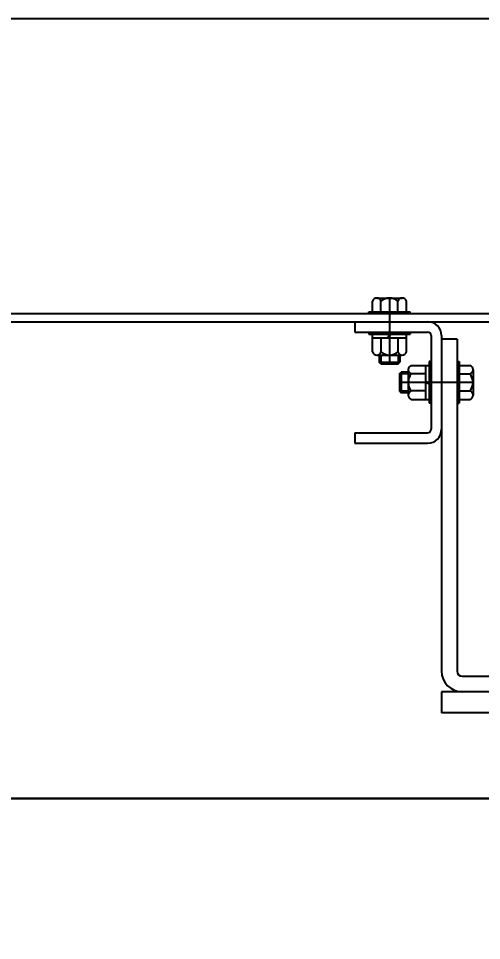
# Model space of a CAD drawing. Header units: millimetres. Extents: x 5544 to 245194, y -610088 to 30375.
# Drawn here: x 67811 to 68078, y -1902 to -1370 of the extents above; entities that cross this region are included whole.
import ezdxf
from ezdxf.lldxf.tags import DXFTag

# ---------------------------------------------------------------- set-up
doc = ezdxf.new("R2010")
doc.units = ezdxf.units.MM
for name, color, linetype in [('15', 15, 'Continuous'), ('3', 3, 'Continuous'), ('A-CEN', 22, 'Continuous'), ('외형선', 7, 'Continuous'), ('주단면도-1$0$A-FIN-TYP1', 6, 'Continuous'), ('중심선', 1, 'CENTER')]:
    doc.layers.add(name, color=color, linetype=linetype)
doc.styles.add('ROMAND', font='gulim.ttc', dxfattribs={"oblique": 15})
tags = doc.linetypes.add('CENTER', pattern=[2, 1.25, -0.25, 0.25, -0.25]).pattern_tags.tags
tags[10:11] = [DXFTag(74, 4), DXFTag(75, 0), DXFTag(340, '0'), DXFTag(46, 1.0), DXFTag(50, 0.0), DXFTag(44, 0.0), DXFTag(45, 0.0)]
tags[8:9] = [DXFTag(74, 4), DXFTag(75, 0), DXFTag(340, '0'), DXFTag(46, 1.0), DXFTag(50, 0.0), DXFTag(44, 0.0), DXFTag(45, 0.0)]
tags[6:7] = [DXFTag(74, 4), DXFTag(75, 0), DXFTag(340, '0'), DXFTag(46, 1.0), DXFTag(50, 0.0), DXFTag(44, 0.0), DXFTag(45, 0.0)]
tags[4:5] = [DXFTag(74, 4), DXFTag(75, 0), DXFTag(340, '0'), DXFTag(46, 1.0), DXFTag(50, 0.0), DXFTag(44, 0.0), DXFTag(45, 0.0)]
tags = doc.linetypes.add('PHANTOM2', pattern=[1.25, 0.625, -0.125, 0.125, -0.125, 0.125, -0.125]).pattern_tags.tags
tags[14:15] = [DXFTag(74, 4), DXFTag(75, 0), DXFTag(340, '0'), DXFTag(46, 1.0), DXFTag(50, 0.0), DXFTag(44, 0.0), DXFTag(45, 0.0)]
tags[12:13] = [DXFTag(74, 4), DXFTag(75, 0), DXFTag(340, '0'), DXFTag(46, 1.0), DXFTag(50, 0.0), DXFTag(44, 0.0), DXFTag(45, 0.0)]
tags[10:11] = [DXFTag(74, 4), DXFTag(75, 0), DXFTag(340, '0'), DXFTag(46, 1.0), DXFTag(50, 0.0), DXFTag(44, 0.0), DXFTag(45, 0.0)]
tags[8:9] = [DXFTag(74, 4), DXFTag(75, 0), DXFTag(340, '0'), DXFTag(46, 1.0), DXFTag(50, 0.0), DXFTag(44, 0.0), DXFTag(45, 0.0)]
tags[6:7] = [DXFTag(74, 4), DXFTag(75, 0), DXFTag(340, '0'), DXFTag(46, 1.0), DXFTag(50, 0.0), DXFTag(44, 0.0), DXFTag(45, 0.0)]
tags[4:5] = [DXFTag(74, 4), DXFTag(75, 0), DXFTag(340, '0'), DXFTag(46, 1.0), DXFTag(50, 0.0), DXFTag(44, 0.0), DXFTag(45, 0.0)]
doc.dimstyles.new('DIM-A-002-단면', dxfattribs={"dimscale": 330, "dimtxt": 1, "dimasz": 0.4, "dimexe": 0.2, "dimexo": 0.3, "dimgap": 0.4, "dimtad": 1, "dimdec": 0, "dimtxsty": 'ROMAND', "dimcen": 0, "dimclrd": 15, "dimclre": 15, "dimclrt": 3, "dimadec": 0, "dimazin": 0, "dimtfac": 1, "dimtmove": 0, "dimatfit": 3, "dimfxl": 1, "dimarcsym": 0})
doc.dimstyles.new('DIM-A-002-단면2', dxfattribs={"dimscale": 200, "dimtxt": 1, "dimasz": 0.4, "dimexe": 0.2, "dimexo": 0.3, "dimgap": 0.4, "dimtad": 1, "dimdec": 0, "dimtxsty": 'ROMAND', "dimcen": 0, "dimclrd": 15, "dimclre": 15, "dimclrt": 3, "dimadec": 0, "dimazin": 0, "dimtfac": 1, "dimtmove": 0, "dimatfit": 3, "dimfxl": 1, "dimarcsym": 0})

# ---------------------------------------------------------------- blocks, each defined once
blk = doc.blocks.new('콘베어 측면')
at = {"layer": '15', "ltscale": 600}
blk.add_line((-1616.98, 450), (161.02, 450), dxfattribs=at)
at = {"layer": '외형선'}
for p, q in [((-1028.83, 288.7), (-1014.13, 288.7)), ((-1031.28, 280.7), (-1031.28, 286.9)), ((-1026.38, 280.7), (-1026.38, 286.9)), ((-1016.58, 280.7), (-1016.58, 286.9)), ((-1011.68, 280.7), (-1011.68, 286.9)), ((225, 279.5), (-1900, 279.5)), ((-1033.48, 280.7), (-1009.48, 280.7)), ((-1033.48, 279.5), (-1033.48, 280.7)), ((-1009.48, 279.5), (-1009.48, 280.7)), ((-1900, 275), (225, 275)), ((-1041.48, 275), (-1041.48, 269)), ((-1041.48, 269), (-999.48, 269)), ((-1033.48, 269), (-1033.48, 267.8)), ((-1033.48, 267.8), (-1009.48, 267.8)), ((-1031.28, 257.6), (-1031.28, 267.8)), ((-1022.16, 265.8), (-1021.48, 267.8)), ((-1021.48, 265.8), (-1020.8, 267.8)), ((-1011.68, 257.6), (-1011.68, 267.8)), ((-1009.48, 269), (-1009.48, 267.8)), ((-997.48, 267), (-997.48, 213)), ((-991.48, 267), (-991.48, 73.5)), ((-1031.28, 265.8), (-1011.68, 265.8)), ((-1026.38, 265.8), (-1026.38, 257.6)), ((-1016.58, 265.8), (-1016.58, 257.6)), ((-982.48, 265), (-991.48, 265)), ((-982.48, 265), (-982.48, 73.5)), ((-1028.83, 255.8), (-1014.13, 255.8)), ((-1027.48, 255.8), (-1027.48, 251.7)), ((-1015.48, 255.8), (-1015.48, 251.7)), ((-1027.48, 251.7), (-1015.48, 251.7)), ((-1026.48, 250.7), (-1027.48, 251.7)), ((-1026.48, 250.7), (-1016.48, 250.7)), ((-1016.48, 250.7), (-1015.48, 251.7)), ((-998.68, 252), (-998.68, 228)), ((-997.48, 252), (-998.68, 252)), ((-982.48, 252), (-981.28, 252)), ((-981.28, 252), (-981.28, 228)), ((-1015.78, 245), (-1014.78, 246)), ((-1015.78, 245), (-1015.78, 235)), ((-1010.68, 246), (-1014.78, 246)), ((-1014.78, 246), (-1014.78, 234)), ((-1010.68, 247.35), (-1010.68, 232.65)), ((-1008.88, 249.8), (-998.68, 249.8)), ((-1000.68, 244.9), (-1008.88, 244.9)), ((-1000.68, 249.8), (-1000.68, 230.2)), ((-981.28, 249.8), (-975.08, 249.8)), ((-981.28, 244.9), (-975.08, 244.9)), ((-973.28, 247.35), (-973.28, 232.65)), ((-1000.68, 240.68), (-998.68, 240)), ((-1000.68, 240), (-998.68, 239.32)), ((-1015.78, 235), (-1014.78, 234)), ((-1000.68, 235.1), (-1008.88, 235.1)), ((-981.28, 235.1), (-975.08, 235.1)), ((-1010.68, 234), (-1014.78, 234)), ((-1008.88, 230.2), (-998.68, 230.2)), ((-981.28, 230.2), (-975.08, 230.2)), ((-997.48, 228), (-998.68, 228)), ((-982.48, 228), (-981.28, 228)), ((-1041.48, 211), (-1041.48, 205)), ((-1041.48, 211), (-999.48, 211)), ((-1041.48, 205), (-999.48, 205)), ((-979.48, 70.5), (-926.48, 70.5)), ((-591.48, 61.5), (-991.48, 61.5)), ((-991.48, 61.5), (-991.48, 49.5)), ((-591.48, 49.5), (-991.48, 49.5))]:
    blk.add_line(p, q, dxfattribs=at)
at = {"layer": '외형선', "color": 1}
for p, q in [((-1026.48, 255.8), (-1026.48, 250.7)), ((-1016.48, 255.8), (-1016.48, 250.7)), ((-1010.68, 245), (-1015.78, 245)), ((-1010.68, 235), (-1015.78, 235))]:
    blk.add_line(p, q, dxfattribs=at)
at = {"layer": '외형선'}
for centre, radius, start, end in [((-1028.83, 286.13), 2.57, 17.5372, 162.4628), ((-1021.48, 281.12), 7.58, 49.7578, 130.2422), ((-1014.13, 286.13), 2.57, 17.5372, 162.4628), ((-999.48, 267), 8, 0, 90), ((-999.48, 267), 2, 0, 90), ((-1028.83, 258.37), 2.57, 197.5372, 342.4628), ((-1021.48, 263.38), 7.58, 229.7578, 310.2422), ((-1014.13, 258.37), 2.57, 197.5372, 342.4628), ((-1008.11, 247.35), 2.57, 107.5372, 252.4628), ((-1003.1, 240), 7.58, 139.7578, 220.2422), ((-975.85, 247.35), 2.57, 287.5372, 72.4628), ((-980.86, 240), 7.58, 319.7578, 40.2422), ((-1008.11, 232.65), 2.57, 107.5372, 252.4628), ((-975.85, 232.65), 2.57, 287.5372, 72.4628), ((-999.48, 213), 8, 270, 0), ((-999.48, 213), 2, 270, 0), ((-979.48, 73.5), 12, 180, 270), ((-979.48, 73.5), 3, 180, 270)]:
    blk.add_arc(centre, radius, start, end, dxfattribs=at)
at = {"layer": '중심선', "ltscale": 5}
for p, q in [((-1021.48, 288.7), (-1021.48, 250.7)), ((-973.28, 240), (-1015.78, 240))]:
    blk.add_line(p, q, dxfattribs=at)
blk = doc.blocks.new('화물')
at = {"layer": '3', "color": 6, "linetype": 'PHANTOM2', "ltscale": 10}
blk.add_line((-1200.13, 0), (0, 0), dxfattribs=at)
blk = doc.blocks.new('*D2912')
at = {"layer": '15', "color": 15, "lineweight": -2, "ltscale": 600}
for p, q in [((66942.28, -1370.37), (64255.58, -1370.37)), ((64295.58, -1450.37), (64295.58, -1740.37)), ((68720.46, -1820.37), (64255.58, -1820.37)), ((64295.58, -1820.37), (64295.58, -3739.71))]:
    blk.add_line(p, q, dxfattribs=at)
at = {"layer": '15', "color": 15}
for points in [[(64308.92, -1450.37), (64282.25, -1450.37), (64295.58, -1370.37)], [(64282.25, -1740.37), (64308.92, -1740.37), (64295.58, -1820.37)]]:
    blk.add_solid(points, dxfattribs=at)
at = {"layer": 'Defpoints', "color": 0}
for p in [(67002.28, -1370.37), (64295.58, -1820.37), (68780.46, -1820.37)]:
    blk.add_point(p, dxfattribs=at)
at = {"layer": '15', "color": 3, "ltscale": 600, "char_height": 200, "attachment_point": 5, "rotation": 90, "style": 'ROMAND'}
for s, insert in [('2UP OPEN 450', (64112.13, -2820.04)), ('[방화도어]', (64500.72, -2820.04))]:
    blk.add_mtext(s, dxfattribs=dict(at, insert=insert))
blk = doc.blocks.new('*D2913')
at = {"layer": '15', "color": 15, "lineweight": -2, "ltscale": 600}
for p, q in [((68791.49, 1129.63), (63578.66, 1129.63)), ((63618.66, -1740.37), (63618.66, 1049.63)), ((66990.87, -1820.37), (63578.66, -1820.37))]:
    blk.add_line(p, q, dxfattribs=at)
at = {"layer": '15', "color": 15}
for points in [[(63632, 1049.63), (63605.33, 1049.63), (63618.66, 1129.63)], [(63605.33, -1740.37), (63632, -1740.37), (63618.66, -1820.37)]]:
    blk.add_solid(points, dxfattribs=at)
at = {"layer": 'Defpoints', "color": 0}
for p in [(63618.66, 1129.63), (68851.49, 1129.63), (67050.87, -1820.37)]:
    blk.add_point(p, dxfattribs=at)
at = {"layer": '15', "color": 3, "ltscale": 600, "insert": (63428.96, -345.37), "char_height": 200, "attachment_point": 5, "rotation": 90, "style": 'ROMAND'}
blk.add_mtext("CON'C OPENING 2950", dxfattribs=at)
blk = doc.blocks.new('*D2918')
at = {"layer": '15', "color": 15, "lineweight": -2, "ltscale": 600}
for p, q in [((65662.2, 8179.63), (61908.53, 8179.63)), ((61974.53, -1688.37), (61974.53, 8047.63)), ((74305.73, -1820.37), (61908.53, -1820.37))]:
    blk.add_line(p, q, dxfattribs=at)
at = {"layer": '15', "color": 15}
for points in [[(61996.53, 8047.63), (61952.53, 8047.63), (61974.53, 8179.63)], [(61952.53, -1688.37), (61996.53, -1688.37), (61974.53, -1820.37)]]:
    blk.add_solid(points, dxfattribs=at)
at = {"layer": 'Defpoints', "color": 0}
for p in [(61974.53, 8179.63), (65761.2, 8179.63), (74404.73, -1820.37)]:
    blk.add_point(p, dxfattribs=at)
at = {"layer": '15', "color": 3, "ltscale": 600, "insert": (61672.7, 3179.63), "char_height": 330, "attachment_point": 5, "rotation": 90, "style": 'ROMAND'}
blk.add_mtext('TRAVEL 10000', dxfattribs=at)
blk = doc.blocks.new('*D2922')
at = {"layer": '15', "color": 15, "lineweight": -2, "ltscale": 600}
for p, q in [((68525.87, -1820.37), (61109.76, -1820.37)), ((61175.76, -1952.37), (61175.76, -2518.37)), ((69052.94, -2650.37), (61109.76, -2650.37)), ((61175.76, -2650.37), (61175.76, -3795.03))]:
    blk.add_line(p, q, dxfattribs=at)
at = {"layer": '15', "color": 15}
for points in [[(61197.76, -1952.37), (61153.76, -1952.37), (61175.76, -1820.37)], [(61153.76, -2518.37), (61197.76, -2518.37), (61175.76, -2650.37)]]:
    blk.add_solid(points, dxfattribs=at)
at = {"layer": 'Defpoints', "color": 0}
for p in [(68624.87, -1820.37), (61175.76, -2650.37), (69151.94, -2650.37)]:
    blk.add_point(p, dxfattribs=at)
at = {"layer": '15', "color": 3, "ltscale": 600, "insert": (60875.03, -3288.7), "char_height": 330, "attachment_point": 5, "rotation": 90, "style": 'ROMAND'}
blk.add_mtext('830', dxfattribs=at)

msp = doc.modelspace()

# ---------------------------------------------------------------- linework, layer by layer
at = {"layer": 'A-CEN'}
msp.add_line((64878.66, -1820.37), (74404.73, -1820.37), dxfattribs=at)
at = {"layer": '주단면도-1$0$A-FIN-TYP1'}
msp.add_lwpolyline([(64878.66, -1820.37), (68851.49, -1820.37)], dxfattribs=at)

# ---------------------------------------------------------------- block references
at = {"ltscale": 600}
for name, p in [('화물', (68516.87, -1370.37)), ('콘베어 측면', (69046.49, -1820.37))]:
    msp.add_blockref(name, p, dxfattribs=at)

# ---------------------------------------------------------------- dimensions: what is measured, and where the dimension line sits
at = {"layer": '15', "ltscale": 600}
for base, p1, p2, text, dimstyle, picture, middle in [((61974.53, 8179.63), (74404.73, -1820.37), (65761.2, 8179.63), 'TRAVEL <>', 'DIM-A-002-단면', '*D2918', (61672.7, 3179.63)), ((63618.66, 1129.63), (67050.87, -1820.37), (68851.49, 1129.63), "CON'C OPENING <>", 'DIM-A-002-단면2', '*D2913', (63428.96, -345.37)), ((64295.58, -1820.37), (67002.28, -1370.37), (68780.46, -1820.37), '2UP OPEN <>\\X[방화도어]', 'DIM-A-002-단면2', '*D2912', (64295.58, -2820.04))]:
    dim = msp.add_linear_dim(base=base, p1=p1, p2=p2, angle=90, text=text, dimstyle=dimstyle, dxfattribs=at)
    dim.commit()
    dim.dimension.update_dxf_attribs({"geometry": picture, "text_midpoint": middle})
dim = msp.add_linear_dim(base=(61175.76, -2650.37), p1=(68624.87, -1820.37), p2=(69151.94, -2650.37), angle=90, dimstyle='DIM-A-002-단면', dxfattribs=at)
dim.commit()
dim.dimension.update_dxf_attribs({"geometry": '*D2922', "text_midpoint": (60875.03, -3288.7)})

doc.saveas('drawing.dxf')
